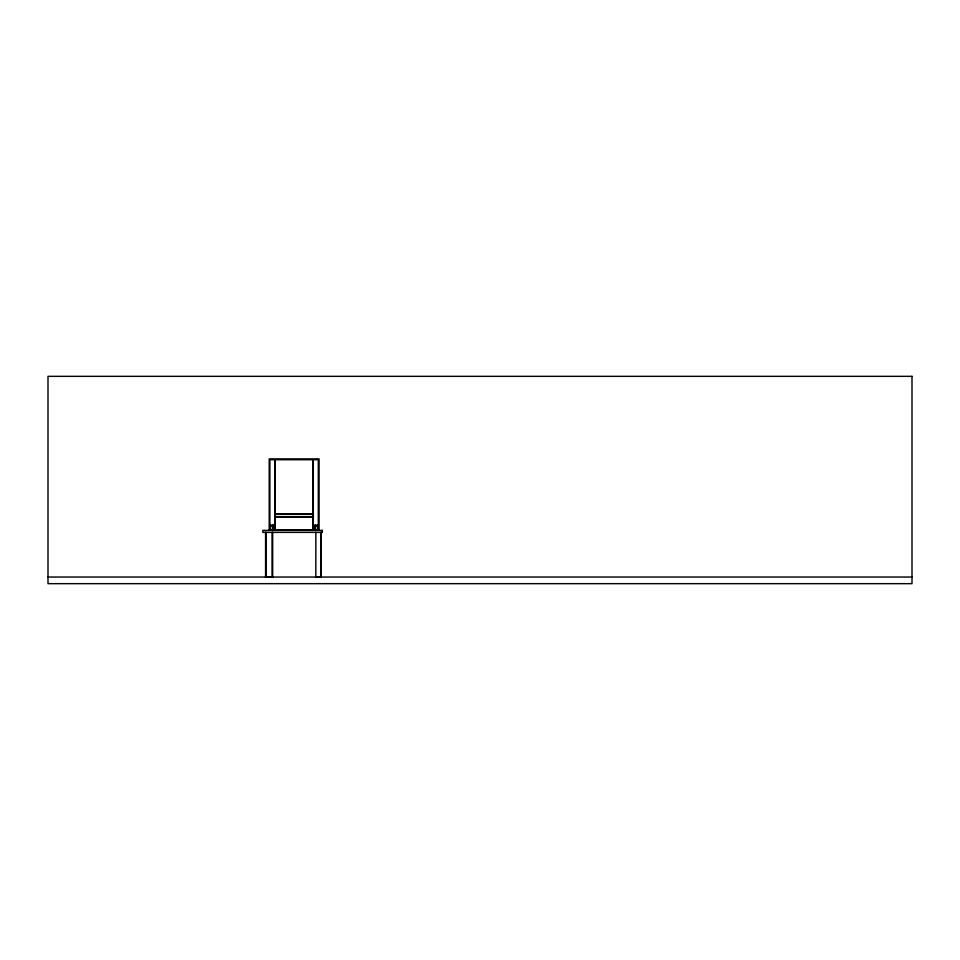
<?xml version="1.0" encoding="UTF-8"?>
<svg xmlns="http://www.w3.org/2000/svg" width="960" height="960" viewBox="0 0 960 960"><rect width="100%" height="100%" fill="white"/><g stroke="black" fill="none" stroke-linecap="round" stroke-linejoin="round"><path stroke-width="1.44" d="M274.776 513.732L313.476 513.732M274.776 514.248L313.476 514.248M274.776 516.624L313.476 516.624M274.776 517.128L313.476 517.128M269.88 525.12L273.348 525.12L273.348 527.82M318.312 525.12L314.868 525.12L314.94 527.82M269.88 526.536L273.108 526.536M315.108 526.536L318.312 526.536M272.94 529.428L270.264 529.428L270.264 526.548M269.208 529.908L319.056 529.908M48 577.044L912 577.044M320.952 532.38L320.952 577.26L315.816 577.26L315.864 532.38M320.916 532.38L320.916 577.26M319.056 530.4L319.056 458.856L269.208 458.856L269.208 530.4M318.312 529.908L318.312 459.732L313.296 459.732L313.296 529.908M317.94 526.548L317.94 529.428L315.264 529.428L315.264 526.548M315.108 525.12L314.94 529.476M312.972 529.908L312.972 459.732L275.22 459.732L275.22 529.908M274.896 529.908L274.896 459.732L269.88 459.732L269.88 529.908M273.264 525.12L273.264 529.476M273.108 525.12L273.108 529.476M272.664 532.38L272.664 577.26L265.572 577.26L265.572 532.38M272.1 532.38L272.1 577.26M266.124 532.38L266.124 577.26M912 376.344L48 376.344L48 583.656L912 583.656L912 376.344M322.368 530.4L262.836 530.4L262.836 532.38L322.368 532.38L322.368 530.4"/></g></svg>
